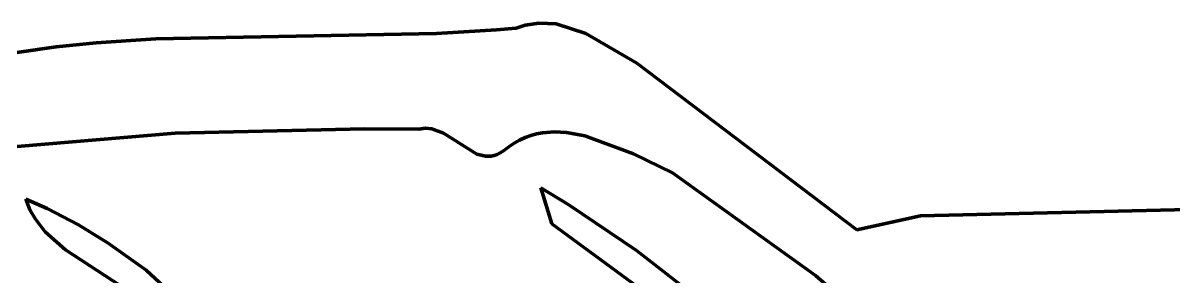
# Model space of a CAD drawing. Header units: millimetres. Extents: x 0 to 11.1, y 0 to 16.2.
# Drawn here: x 3.953 to 4.776, y 5.085 to 5.267 of the extents above; entities that cross this region are included whole.
import ezdxf

# ---------------------------------------------------------------- set-up
doc = ezdxf.new("R2010")
doc.units = ezdxf.units.MM
doc.layers.add('color#0b0b0bff', color=7, linetype='CONTINUOUS', lineweight=100)
doc.layers.add('color#ffffffff', color=7, linetype='CONTINUOUS', lineweight=100)

msp = doc.modelspace()

# ---------------------------------------------------------------- linework, layer by layer
at = {"layer": 'color#0b0b0bff'}
for p, q in [((4.306, 5.26289), (4.3125, 5.26503)), ((4.3125, 5.26503), (4.3221, 5.26657)), ((4.3221, 5.26657), (4.33463, 5.26592)), ((4.33463, 5.26592), (4.35579, 5.25914)), ((4.04788, 5.25531), (4.24889, 5.25903)), ((4.24889, 5.25903), (4.29176, 5.26161)), ((4.29176, 5.26161), (4.306, 5.26289)), ((4.35579, 5.25914), (4.39229, 5.2378)), ((3.94817, 5.24544), (3.97653, 5.24952)), ((3.97653, 5.24952), (4.005, 5.25249)), ((4.005, 5.25249), (4.04788, 5.25531)), ((4.39229, 5.2378), (4.5499, 5.11849)), ((4.19748, 5.19087), (4.06177, 5.18784)), ((4.23631, 5.19057), (4.19748, 5.19087)), ((4.24097, 5.19125), (4.23631, 5.19057)), ((4.24545, 5.19088), (4.24097, 5.19125)), ((4.25396, 5.18773), (4.24545, 5.19088)), ((4.06177, 5.18784), (3.67548, 5.15514)), ((4.27786, 5.1728), (4.25396, 5.18773)), ((4.30839, 5.18283), (4.30445, 5.18063)), ((4.3124, 5.18465), (4.30839, 5.18283)), ((4.31647, 5.18611), (4.3124, 5.18465)), ((4.32061, 5.18721), (4.31647, 5.18611)), ((4.3248, 5.188), (4.32061, 5.18721)), ((4.33332, 5.18865), (4.3248, 5.188)), ((4.34198, 5.18821), (4.33332, 5.18865)), ((4.35514, 5.18583), (4.34198, 5.18821)), ((4.38992, 5.17287), (4.35514, 5.18583)), ((4.29459, 5.17356), (4.29239, 5.17247)), ((4.29683, 5.17501), (4.29459, 5.17356)), ((4.3006, 5.17803), (4.29683, 5.17501)), ((4.30445, 5.18063), (4.3006, 5.17803)), ((4.28394, 5.17119), (4.27786, 5.1728)), ((4.2881, 5.17126), (4.28394, 5.17119)), ((4.29023, 5.17171), (4.2881, 5.17126)), ((4.29239, 5.17247), (4.29023, 5.17171)), ((4.41802, 5.1594), (4.38992, 5.17287)), ((4.52044, 5.08583), (4.41802, 5.1594)), ((3.95769, 5.13296), (3.95462, 5.14053)), ((3.95462, 5.14053), (3.97009, 5.13379)), ((4.33142, 5.12286), (4.32366, 5.14873)), ((4.32366, 5.14873), (4.3437, 5.13649)), ((3.96155, 5.12611), (3.95769, 5.13296)), ((3.97009, 5.13379), (3.99241, 5.12222)), ((4.3437, 5.13649), (4.39226, 5.10367)), ((4.59556, 5.12863), (4.79979, 5.13339)), ((3.96864, 5.11703), (3.96155, 5.12611)), ((4.5499, 5.11849), (4.59556, 5.12863)), ((3.98315, 5.10434), (3.96864, 5.11703)), ((3.99241, 5.12222), (4.01378, 5.10912)), ((4.43115, 5.04992), (4.33142, 5.12286)), ((4.01378, 5.10912), (4.04098, 5.08965)), ((4.03949, 5.06754), (3.98315, 5.10434)), ((4.39226, 5.10367), (4.43859, 5.06785)), ((4.04098, 5.08965), (4.14597, 4.99306)), ((4.56826, 5.04448), (4.52044, 5.08583))]:
    msp.add_line(p, q, dxfattribs=at)
at = {"layer": 'color#ffffffff'}
for p, q in [((4.3125, 5.26503), (4.306, 5.26289)), ((4.3221, 5.26657), (4.3125, 5.26503)), ((4.33463, 5.26592), (4.3221, 5.26657)), ((4.35579, 5.25914), (4.33463, 5.26592)), ((4.24889, 5.25903), (4.04788, 5.25531)), ((4.29176, 5.26161), (4.24889, 5.25903)), ((4.306, 5.26289), (4.29176, 5.26161)), ((4.39229, 5.2378), (4.35579, 5.25914)), ((3.97653, 5.24952), (3.94817, 5.24544)), ((4.005, 5.25249), (3.97653, 5.24952)), ((4.04788, 5.25531), (4.005, 5.25249)), ((4.5499, 5.11849), (4.39229, 5.2378)), ((4.06177, 5.18784), (4.19748, 5.19087)), ((4.19748, 5.19087), (4.23631, 5.19057)), ((4.23631, 5.19057), (4.24097, 5.19125)), ((4.24097, 5.19125), (4.24545, 5.19088)), ((4.24545, 5.19088), (4.25396, 5.18773)), ((3.67548, 5.15514), (4.06177, 5.18784)), ((4.25396, 5.18773), (4.27786, 5.1728)), ((4.30445, 5.18063), (4.30839, 5.18283)), ((4.30839, 5.18283), (4.3124, 5.18465)), ((4.3124, 5.18465), (4.31647, 5.18611)), ((4.31647, 5.18611), (4.32061, 5.18721)), ((4.32061, 5.18721), (4.3248, 5.188)), ((4.3248, 5.188), (4.33332, 5.18865)), ((4.33332, 5.18865), (4.34198, 5.18821)), ((4.34198, 5.18821), (4.35514, 5.18583)), ((4.35514, 5.18583), (4.38992, 5.17287)), ((4.29239, 5.17247), (4.29459, 5.17356)), ((4.29459, 5.17356), (4.29683, 5.17501)), ((4.29683, 5.17501), (4.3006, 5.17803)), ((4.3006, 5.17803), (4.30445, 5.18063)), ((4.27786, 5.1728), (4.28394, 5.17119)), ((4.28394, 5.17119), (4.2881, 5.17126)), ((4.2881, 5.17126), (4.29023, 5.17171)), ((4.29023, 5.17171), (4.29239, 5.17247)), ((4.38992, 5.17287), (4.41802, 5.1594)), ((4.41802, 5.1594), (4.52044, 5.08583)), ((3.97009, 5.13379), (3.95462, 5.14053)), ((3.95462, 5.14053), (3.95769, 5.13296)), ((4.3437, 5.13649), (4.32366, 5.14873)), ((4.32366, 5.14873), (4.33142, 5.12286)), ((3.95769, 5.13296), (3.96155, 5.12611)), ((3.99241, 5.12222), (3.97009, 5.13379)), ((4.39226, 5.10367), (4.3437, 5.13649)), ((4.79979, 5.13339), (4.59556, 5.12863)), ((3.96155, 5.12611), (3.96864, 5.11703)), ((4.59556, 5.12863), (4.5499, 5.11849)), ((3.96864, 5.11703), (3.98315, 5.10434)), ((4.01378, 5.10912), (3.99241, 5.12222)), ((4.33142, 5.12286), (4.43115, 5.04992)), ((4.04098, 5.08965), (4.01378, 5.10912)), ((3.98315, 5.10434), (4.03949, 5.06754)), ((4.43859, 5.06785), (4.39226, 5.10367)), ((4.14597, 4.99306), (4.04098, 5.08965)), ((4.52044, 5.08583), (4.56826, 5.04448))]:
    msp.add_line(p, q, dxfattribs=at)

doc.saveas('drawing.dxf')
